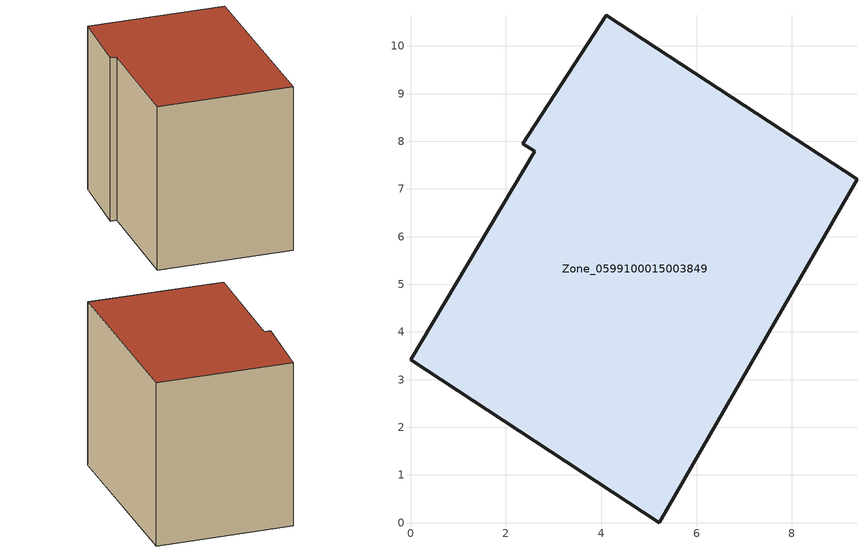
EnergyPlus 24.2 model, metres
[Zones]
Zone_0599100015003849
 floor ground (C_G): 4.11,10.64 9.37,7.21 5.22,0 0,3.41 2.6,7.79 2.36,7.95 z0.87
 wall outside (C_F): 9.37,7.21 4.11,10.64 2.36,7.95 2.6,7.79 0,3.41 5.22,0 9.37,7.21 z0.87:8.88
 roof outside (C_R): 5.22,0 9.37,7.21 4.11,10.64 2.36,7.95 2.6,7.79 0,3.41 z8.88
[BUILDING]
Pand.0599100015003849: North Axis=0; Terrain=City; Loads Convergence Tolerance Value=0.04; Temperature Convergence Tolerance Value=0.4; Solar Distribution=FullExterior; Maximum Number of Warmup Days=25; Minimum Number of Warmup Days=1
[Site:Location]
Rotterdam.The.Hague.AP_ZH_NLD Design_Conditions: Latitude=51.96; Longitude=4.45; Time Zone=1; Elevation=-4.5
[SITE:GROUNDTEMPERATURE:BUILDINGSURFACE]
18, 18, 18, 18, 18, 18, 18, 18, 18, 18, 18, 18
[MATERIAL] Thermal Absorptance=0.9; Solar Absorptance=0.7; Visible Absorptance=0.7
Name | Roughness | Thickness | Conductivity | Density | Specific Heat
G.TI.1965-1974 | MediumSmooth | 0.15 | 0.882353 | 540 | 1210
F.TI.1965-1974 | Rough | 0.3 | 0.697674 | 1920 | 840
R.TI.1965-1974 | MediumRough | 0.2 | 0.232558 | 1500 | 1000
[CONSTRUCTION]
C_G: G.TI.1965-1974
C_F: F.TI.1965-1974
C_R: R.TI.1965-1974
[ZONE]
Zone_0599100015003849: Type=1; Multiplier=1; Ceiling Height=Autocalculate; Volume=Autocalculate; Floor Area=autocalculate; Part of Total Floor Area=Yes
[ZONEINFILTRATION:DESIGNFLOWRATE]
Infil_Zone_0599100015003849: Zone or ZoneList or Space or SpaceList=Zone_0599100015003849; Schedule=AlwaysOn; Design Flow Rate Calculation Method=Flow/Area; Flow Rate per Floor Area=0.003; Constant Term Coefficient=1; Temperature Term Coefficient=0; Velocity Term Coefficient=0; Velocity Squared Term Coefficient=0
[HVACTEMPLATE:ZONE:IDEALLOADSAIRSYSTEM]
Zone_0599100015003849: Maximum Heating Supply Air Temperature=50; Minimum Cooling Supply Air Temperature=13; Maximum Heating Supply Air Humidity Ratio=0.0156; Minimum Cooling Supply Air Humidity Ratio=0.0077; Heating Limit=NoLimit; Cooling Limit=NoLimit; Dehumidification Control Type=ConstantSensibleHeatRatio; Cooling Sensible Heat Ratio=0.7; Dehumidification Setpoint=60; Humidification Control Type=None; Humidification Setpoint=30; Outdoor Air Method=None; Outdoor Air Flow Rate per Person=0.00944; Outdoor Air Flow Rate per Zone Floor Area=0; Outdoor Air Flow Rate per Zone=0; Demand Controlled Ventilation Type=None; Outdoor Air Economizer Type=NoEconomizer; Heat Recovery Type=None; Sensible Heat Recovery Effectiveness=0.7; Latent Heat Recovery Effectiveness=0.65
[ZONECONTROL:THERMOSTAT]
ThermostatControl_Zone_0599100015003849: Zone or ZoneList=Zone_0599100015003849; Control Type Schedule=DualSetpointControlType; Control 1=Thermostat_Zone_0599100015003849; Temperature Difference Between Cutout And Setpoint=0
[THERMOSTATSETPOINT:DUALSETPOINT]
Thermostat_Zone_0599100015003849: Heating Setpoint Temperature Schedule=HeatingSetpoint_Zone_0599100015003849; Cooling Setpoint Temperature Schedule=CoolingSetpoint_Zone_0599100015003849
[SCHEDULE:COMPACT]
HeatingSetpoint_Zone_0599100015003849: Through: 12/31, For: AllDays, Until: 24:00, 21
CoolingSetpoint_Zone_0599100015003849: Through: 12/31, For: AllDays, Until: 24:00, 24
DualSetpointControlType: Through: 12/31, For: AllDays, Until: 24:00, 4
AlwaysOn: Through: 12/31, For: AllDays, Until: 24:00, 1
